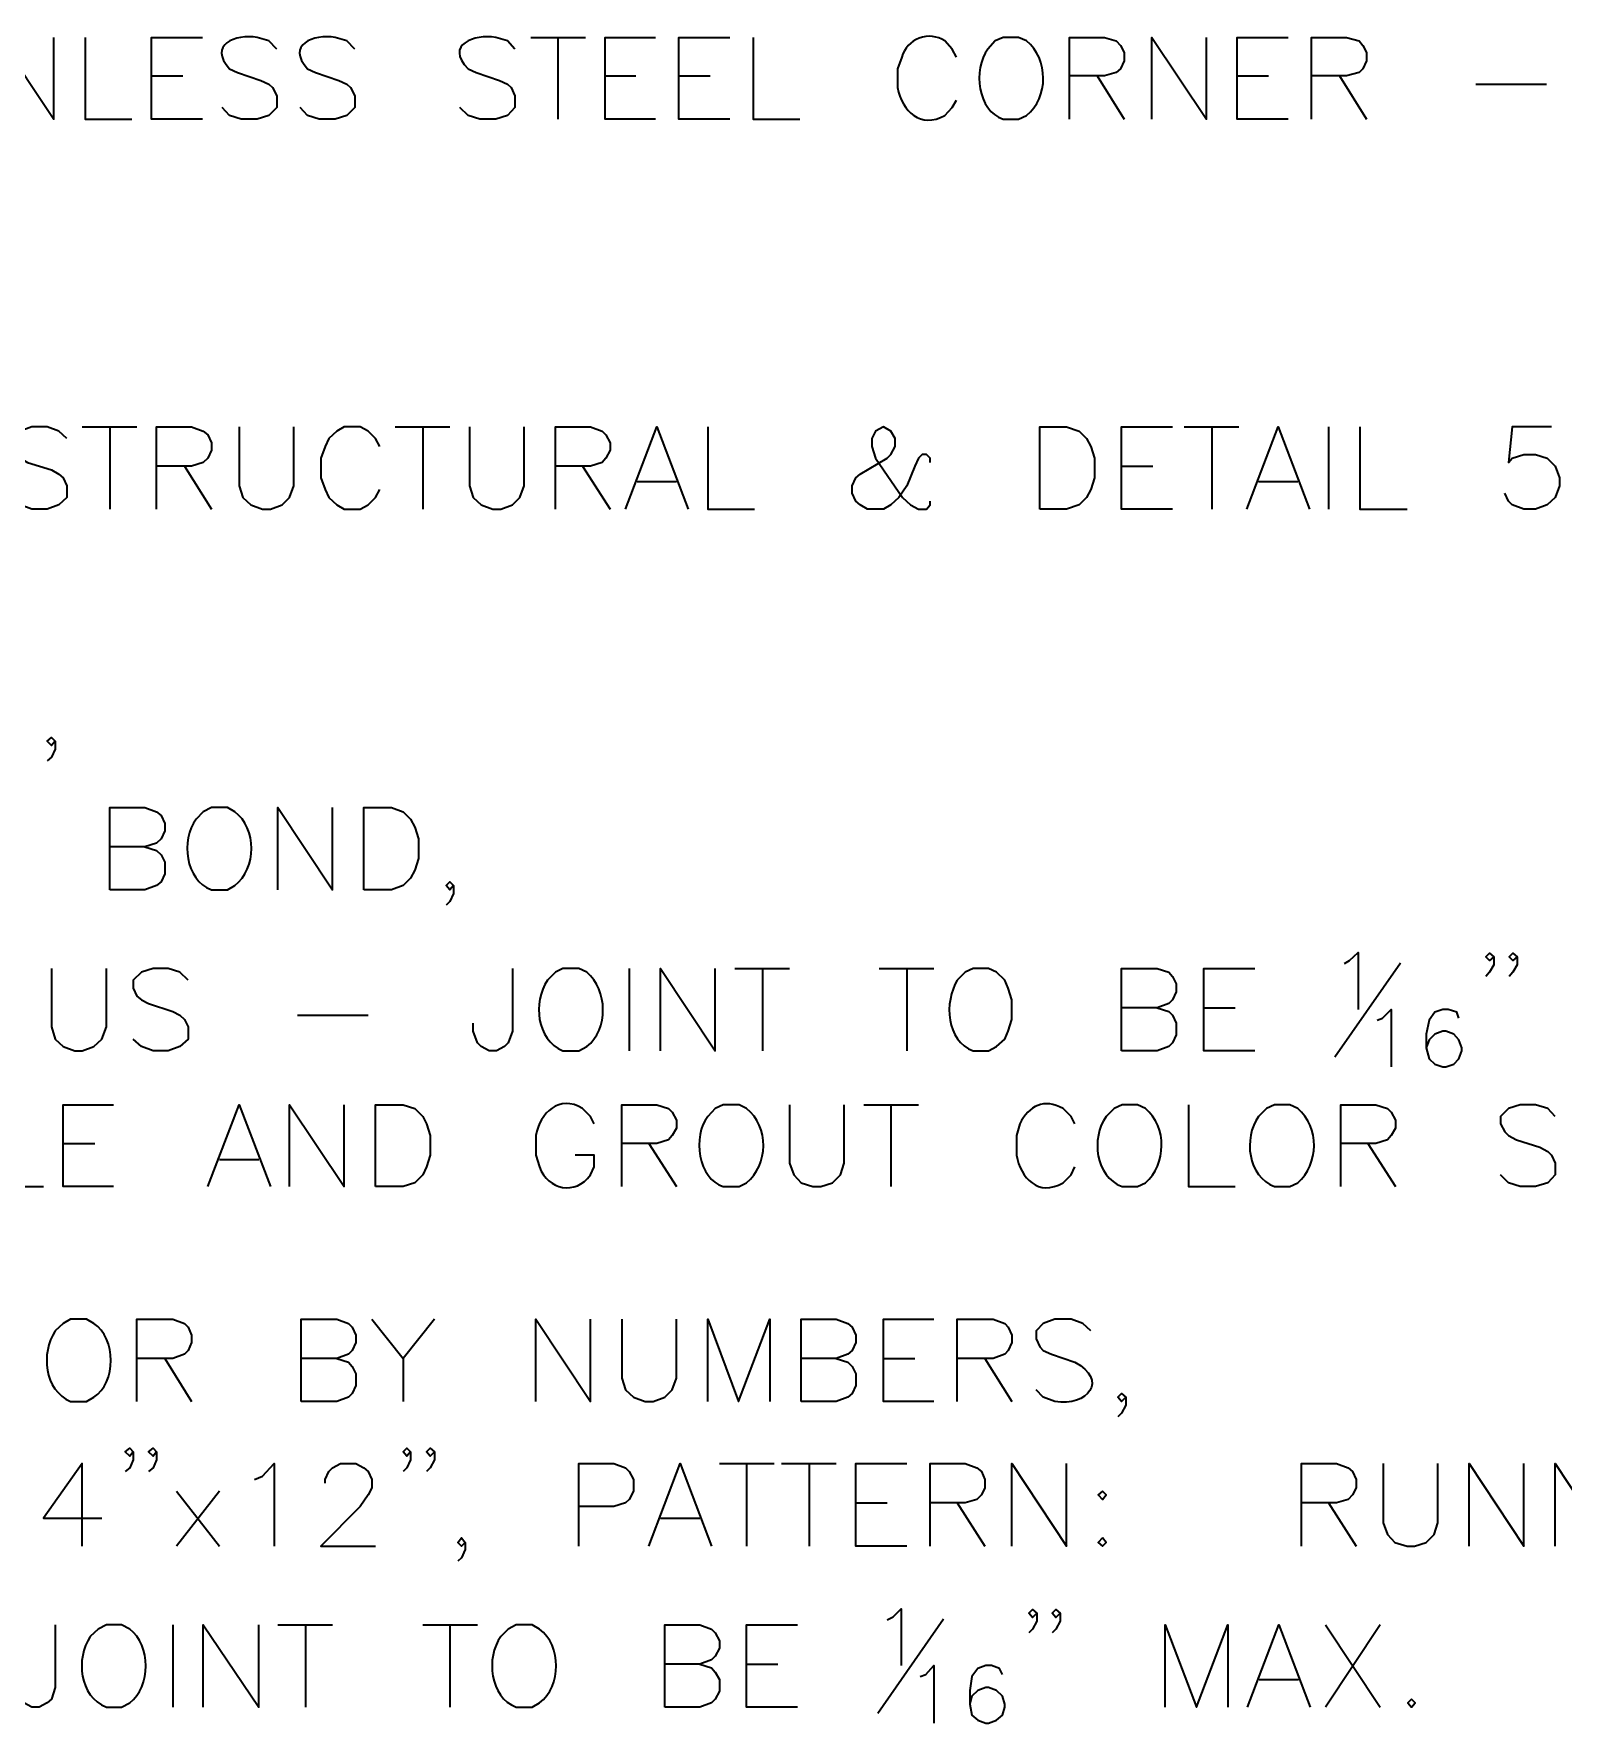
# Model space of a CAD drawing. Header units: inches. Extents: x 5 to 516, y -193 to 129.
# Drawn here: x 223.35 to 230.34, y 13.93 to 21.66 of the extents above; entities that cross this region are included whole.
import ezdxf

# ---------------------------------------------------------------- set-up
doc = ezdxf.new("R2010")
doc.units = ezdxf.units.IN
doc.header["$MEASUREMENT"] = 0
doc.layers.add('PDF2_Geometry', color=7, linetype='Continuous')

msp = doc.modelspace()

# ---------------------------------------------------------------- linework, layer by layer
at = {"layer": 'PDF2_Geometry', "lineweight": 35}
for points in [[(223.1886775, 21.266746), (223.1886775, 21.6400794), (223.4386775, 21.266746), (223.4386775, 21.6400794)], [(223.5820152, 21.6400795), (223.5820152, 21.2667461), (223.7953486, 21.2667461)], [(224.1186797, 21.266746), (223.8853464, 21.266746), (223.8853464, 21.6400794), (224.1186797, 21.6400794)], [(224.4586836, 21.5867466), (224.4220169, 21.6234133), (224.3686836, 21.6400799)], [(224.8153459, 21.5867466), (224.7786793, 21.6234133), (224.7253459, 21.6400799)], [(225.5453468, 21.5867466), (225.5120135, 21.6234133), (225.4586801, 21.6400799)], [(225.6186771, 21.6400795), (225.8686772, 21.6400795)], [(225.7420156, 21.6400795), (225.7420156, 21.2667461)], [(226.1886837, 21.266746), (225.9586837, 21.266746), (225.9586837, 21.6400794), (226.1886837, 21.6400794)], [(226.5286802, 21.266746), (226.2953469, 21.266746), (226.2953469, 21.6400794), (226.5286802, 21.6400794)], [(226.6353466, 21.6400795), (226.6353466, 21.2667461), (226.84868, 21.2667461)], [(227.885351, 21.6234128), (227.8486844, 21.6400795), (227.7786844, 21.6400795), (227.7420177, 21.6234128), (227.7086844, 21.5867461)], [(228.0820156, 21.266746), (228.0820156, 21.6400794), (228.2420156, 21.6400794), (228.2953489, 21.6234127), (228.3153489, 21.6034127), (228.3320156, 21.5700794), (228.3320156, 21.5334127), (228.3153489, 21.496746), (228.2953489, 21.4800794), (228.2420156, 21.4634127), (228.0820156, 21.4634127)], [(228.4586839, 21.266746), (228.4586839, 21.6400794), (228.7086839, 21.266746), (228.7086839, 21.6400794)], [(229.0820116, 21.266746), (228.8486782, 21.266746), (228.8486782, 21.6400794), (229.0820116, 21.6400794)], [(229.188678, 21.266746), (229.188678, 21.6400794), (229.348678, 21.6400794), (229.4053447, 21.6234127), (229.4220113, 21.6034127), (229.438678, 21.5700794), (229.438678, 21.5334127), (229.4220113, 21.496746), (229.4053447, 21.4800794), (229.348678, 21.4634127), (229.188678, 21.4634127)], [(224.2420169, 21.4967466), (224.2786836, 21.4800799), (224.3853502, 21.4434132), (224.4220169, 21.4267466), (224.4386836, 21.4100799), (224.4586836, 21.3734132), (224.4586836, 21.3200799), (224.4220169, 21.2834132), (224.3686836, 21.2667466), (224.2953502, 21.2667466), (224.2420169, 21.2834132), (224.2086835, 21.3200799)], [(224.5986792, 21.4967466), (224.6353459, 21.4800799), (224.7420126, 21.4434132), (224.7786793, 21.4267466), (224.7953459, 21.4100799), (224.8153459, 21.3734132), (224.8153459, 21.3200799), (224.7786793, 21.2834132), (224.7253459, 21.2667466), (224.6520126, 21.2667466), (224.5986792, 21.2834132), (224.5653459, 21.3200799)], [(225.3320134, 21.4967466), (225.3686801, 21.4800799), (225.4753468, 21.4434132), (225.5120135, 21.4267466), (225.5286801, 21.4100799), (225.5453468, 21.3734132), (225.5453468, 21.3200799), (225.5120135, 21.2834132), (225.4586801, 21.2667466), (225.3853468, 21.2667466), (225.3320134, 21.2834132), (225.2953468, 21.3200799)], [(223.8853464, 21.4634132), (224.0286797, 21.4634132)], [(225.9586837, 21.4634132), (226.0986837, 21.4634132)], [(226.2953469, 21.4634132), (226.4386802, 21.4634132)], [(228.2086839, 21.4634132), (228.3320172, 21.2667465)], [(228.8486782, 21.4634132), (228.9920116, 21.4634132)], [(229.3153463, 21.4634132), (229.4386796, 21.2667465)], [(229.938678, 21.4267463), (230.2620114, 21.4267463)], [(227.5120128, 21.283413), (227.5453461, 21.3200797), (227.5653461, 21.353413)], [(227.7786844, 21.2667461), (227.8486844, 21.2667461), (227.885351, 21.2834128)], [(223.4986819, 19.806746), (223.4620152, 19.8400793), (223.4086819, 19.8600793), (223.3386818, 19.8600793), (223.2853485, 19.8400793), (223.2486818, 19.806746), (223.2486818, 19.7700793), (223.2653485, 19.7334126), (223.2853485, 19.716746), (223.3186818, 19.696746), (223.4286819, 19.6634126), (223.4620152, 19.6434126), (223.4820152, 19.626746), (223.4986819, 19.5900793), (223.4986819, 19.536746), (223.4620152, 19.5034126), (223.4086819, 19.4834126), (223.3386818, 19.4834126), (223.2853485, 19.5034126), (223.2486818, 19.536746)], [(223.5686824, 19.8600805), (223.8186824, 19.8600805)], [(223.6953507, 19.8600805), (223.6953507, 19.4834138)], [(223.9086822, 19.4834122), (223.9086822, 19.8600789), (224.0686822, 19.8600789), (224.1220155, 19.8400789), (224.1420155, 19.8234122), (224.1586822, 19.7867456), (224.1586822, 19.7534122), (224.1420155, 19.7167456), (224.1220155, 19.6967456), (224.0686822, 19.6800789), (223.9086822, 19.6800789)], [(224.2853437, 19.8600805), (224.2853437, 19.5900805), (224.3020104, 19.5367472), (224.338677, 19.5034138), (224.3920104, 19.4834138), (224.4286771, 19.4834138), (224.4820104, 19.5034138), (224.5153437, 19.5367472), (224.5353437, 19.5900805), (224.5353437, 19.8600805)], [(224.9286814, 19.7700808), (224.9086814, 19.8067475), (224.8753481, 19.8400808), (224.8386814, 19.8600808), (224.7653481, 19.8600808), (224.7320148, 19.8400808), (224.6953481, 19.8067475), (224.6786814, 19.7700808), (224.6586814, 19.7167475), (224.6586814, 19.6267475), (224.6786814, 19.5734141), (224.6953481, 19.5367474), (224.7320148, 19.5034141), (224.7653481, 19.4834141), (224.8386814, 19.4834141), (224.8753481, 19.5034141), (224.9086814, 19.5367474), (224.9286814, 19.5734141)], [(224.998682, 19.8600805), (225.248682, 19.8600805)], [(225.1253503, 19.8600805), (225.1253503, 19.4834138)], [(225.3386817, 19.8600805), (225.3386817, 19.5900805), (225.3553484, 19.5367472), (225.3920151, 19.5034138), (225.4453484, 19.4834138), (225.4820151, 19.4834138), (225.5353484, 19.5034138), (225.5686818, 19.5367472), (225.5886818, 19.5900805), (225.5886818, 19.8600805)], [(225.7320127, 19.4834122), (225.7320127, 19.8600789), (225.8920127, 19.8600789), (225.945346, 19.8400789), (225.9620127, 19.8234122), (225.9820127, 19.7867456), (225.9820127, 19.7534122), (225.9620127, 19.7167456), (225.945346, 19.6967456), (225.8920127, 19.6800789), (225.7320127, 19.6800789)], [(226.0520132, 19.4834122), (226.1953466, 19.8600789), (226.3386799, 19.4834122)], [(226.4286816, 19.8600805), (226.4286816, 19.4834138), (226.6420149, 19.4834138)], [(227.445351, 19.6967471), (227.445351, 19.7167471), (227.4286843, 19.7334137), (227.4086843, 19.7334137), (227.3920177, 19.7167471), (227.375351, 19.6800804), (227.3386843, 19.5900804), (227.3020177, 19.536747), (227.265351, 19.5034137), (227.2320177, 19.4834137), (227.1586843, 19.4834137), (227.125351, 19.5034137), (227.105351, 19.5200804), (227.0886843, 19.556747), (227.0886843, 19.5900804), (227.105351, 19.626747), (227.125351, 19.6434137), (227.2486843, 19.7167471), (227.265351, 19.7334137), (227.285351, 19.7700804), (227.285351, 19.8067471), (227.265351, 19.8400804), (227.2320177, 19.8600804), (227.195351, 19.8400804), (227.1786843, 19.8067471), (227.1786843, 19.7700804), (227.195351, 19.7167471), (227.2320177, 19.6634137), (227.3186843, 19.536747), (227.355351, 19.5034137), (227.3920177, 19.4834137), (227.4286843, 19.4834137), (227.445351, 19.5034137), (227.445351, 19.5200804)], [(228.5520161, 19.4834122), (228.3186828, 19.4834122), (228.3186828, 19.8600789), (228.5520161, 19.8600789)], [(228.6053446, 19.8600805), (228.8553446, 19.8600805)], [(228.7320129, 19.8600805), (228.7320129, 19.4834138)], [(228.8920132, 19.4834122), (229.0353465, 19.8600789), (229.1786799, 19.4834122)], [(229.2653449, 19.8600805), (229.2653449, 19.4834138)], [(229.4086826, 19.8600805), (229.4086826, 19.4834138), (229.6253493, 19.4834138)], [(230.2853442, 19.8600805), (230.1053442, 19.8600805), (230.0886775, 19.6967472), (230.1053442, 19.7167472), (230.1586775, 19.7334139), (230.2120108, 19.7334139), (230.2653442, 19.7167472), (230.3020109, 19.6800805), (230.3220109, 19.6267472), (230.3220109, 19.5900805), (230.3020109, 19.5367472), (230.2653442, 19.5034138), (230.2120108, 19.4834138), (230.1586775, 19.4834138), (230.1053442, 19.5034138), (230.0886775, 19.5200805), (230.0720108, 19.5567472)], [(224.0353437, 19.6800794), (224.158677, 19.4834127)], [(225.8553444, 19.6800794), (225.9820111, 19.4834127)], [(228.3186828, 19.6800794), (228.4620161, 19.6800794)], [(226.1053444, 19.6100805), (226.2853444, 19.6100805)], [(228.9453511, 19.6100805), (229.1253511, 19.6100805)], [(223.4453507, 18.4234129), (223.428684, 18.4034129), (223.408684, 18.4234129), (223.428684, 18.4400795), (223.4453507, 18.4234129), (223.4453507, 18.3867462), (223.428684, 18.3500795), (223.408684, 18.3334129)], [(223.6953507, 17.7434117), (223.6953507, 18.1200784), (223.8553507, 18.1200784), (223.9086841, 18.1000784), (223.9286841, 18.0834117), (223.9453507, 18.046745), (223.9453507, 18.0134117), (223.9286841, 17.976745), (223.9086841, 17.956745), (223.8553507, 17.9400783), (223.6953507, 17.9400783)], [(224.2653489, 18.10008), (224.2320155, 18.12008), (224.1586822, 18.12008), (224.1220155, 18.10008), (224.0886822, 18.0667466)], [(224.4620134, 17.7434117), (224.4620134, 18.1200784), (224.7120134, 17.7434117), (224.7120134, 18.1200784)], [(223.8553442, 17.9400805), (223.9086776, 17.9234138), (223.9286776, 17.9034138), (223.9453442, 17.8700805), (223.9453442, 17.8167472), (223.9286776, 17.7800805), (223.9086776, 17.7634138), (223.8553442, 17.7434138), (223.6953442, 17.7434138)], [(224.1586822, 17.7434133), (224.2320155, 17.7434133), (224.2653489, 17.7634133)], [(225.2653446, 17.7634125), (225.2486779, 17.7434125), (225.2320113, 17.7634125), (225.2486779, 17.7800792), (225.2653446, 17.7634125), (225.2653446, 17.7267459), (225.2486779, 17.6900792), (225.2320113, 17.6734125)], [(229.3386821, 17.4067451), (229.3620154, 17.4200784), (229.4020154, 17.4567451), (229.4020154, 17.1967451)], [(223.4286813, 17.3834127), (223.4286813, 17.116746), (223.445348, 17.0600794), (223.4820147, 17.026746), (223.535348, 17.006746), (223.5686813, 17.006746), (223.6220147, 17.026746), (223.6586813, 17.0600794), (223.6786813, 17.116746), (223.6786813, 17.3834127)], [(224.0520131, 17.3300782), (224.0153464, 17.3667448), (223.9620131, 17.3834115), (223.8920131, 17.3834115), (223.8386797, 17.3667448), (223.802013, 17.3300782), (223.802013, 17.2934115), (223.8186797, 17.2567448), (223.8386797, 17.2400782), (223.8720131, 17.2234115), (223.9820131, 17.1867448), (224.0153464, 17.1700781), (224.0353464, 17.1500781), (224.0520131, 17.1167448), (224.0520131, 17.0600781), (224.0153464, 17.0267448), (223.9620131, 17.0067448), (223.8920131, 17.0067448), (223.8386797, 17.0267448), (223.802013, 17.0600781)], [(225.5353438, 17.3834127), (225.5353438, 17.096746), (225.5153438, 17.0434127), (225.4986771, 17.026746), (225.4620105, 17.006746), (225.4286771, 17.006746), (225.3920105, 17.026746), (225.3753438, 17.0434127), (225.3553438, 17.096746), (225.3553438, 17.1334127)], [(225.8753447, 17.3667461), (225.838678, 17.3834127), (225.7653446, 17.3834127), (225.7320113, 17.3667461), (225.6953446, 17.3300794)], [(226.0686826, 17.3834127), (226.0686826, 17.006746)], [(226.2120135, 17.0067461), (226.2120135, 17.3834128), (226.4620135, 17.0067461), (226.4620135, 17.3834128)], [(226.5520133, 17.3834127), (226.8020133, 17.3834127)], [(226.6786816, 17.3834127), (226.6786816, 17.006746)], [(227.2120136, 17.3834127), (227.4620136, 17.3834127)], [(227.3386819, 17.3834127), (227.3386819, 17.006746)], [(227.6420131, 17.006746), (227.7120131, 17.006746), (227.7486798, 17.026746), (227.7853464, 17.0600794), (227.8020131, 17.096746), (227.8186798, 17.1500794), (227.8186798, 17.2400794), (227.8020131, 17.2934127), (227.7853464, 17.3300794), (227.7486798, 17.3667461), (227.7120131, 17.3834127), (227.6420131, 17.3834127), (227.6053464, 17.3667461), (227.5686797, 17.3300794)], [(228.3186828, 17.0067461), (228.3186828, 17.3834128), (228.4820161, 17.3834128), (228.5353495, 17.3667461), (228.5520161, 17.3467461), (228.5686828, 17.3134128), (228.5686828, 17.2767461), (228.5520161, 17.2400794), (228.5353495, 17.2234128), (228.4820161, 17.2034128), (228.3186828, 17.2034128)], [(228.9286845, 17.0067461), (228.6953511, 17.0067461), (228.6953511, 17.3834128), (228.9286845, 17.3834128)], [(229.2953471, 16.9800788), (229.5953471, 17.4100788)], [(230.0220114, 17.4367473), (230.0020114, 17.4200806), (229.9853447, 17.4367473), (230.0020114, 17.4534139), (230.0220114, 17.4367473), (230.0220114, 17.4000806), (230.0020114, 17.3667473), (229.9853447, 17.3467473)], [(230.1286805, 17.4367473), (230.1086805, 17.4200806), (230.0920138, 17.4367473), (230.1086805, 17.4534139), (230.1286805, 17.4367473), (230.1286805, 17.4000806), (230.1086805, 17.3667473), (230.0920138, 17.3467473)], [(224.5520131, 17.1700796), (224.8753465, 17.1700796)], [(228.4820129, 17.2034132), (228.5353462, 17.1867466), (228.5520129, 17.1700799), (228.5686796, 17.1334132), (228.5686796, 17.0800799), (228.5520129, 17.0434132), (228.5353462, 17.0267466), (228.4820129, 17.0067466), (228.3186795, 17.0067466)], [(228.6953511, 17.2034132), (228.8386845, 17.2034132)], [(229.4886794, 17.1467455), (229.5120127, 17.1567455), (229.5520127, 17.1967455), (229.5520127, 16.9334121)], [(229.8620179, 17.1567451), (229.8520179, 17.1834118), (229.8120179, 17.1967451), (229.7886845, 17.1967451), (229.7520179, 17.1834118), (229.7253512, 17.1467451), (229.7120179, 17.0834117), (229.7120179, 17.0200784), (229.7253512, 16.9700784), (229.7520179, 16.9467451), (229.7886845, 16.9334117), (229.8020179, 16.9334117), (229.8386845, 16.9467451), (229.8620179, 16.9700784), (229.8753512, 17.0067451), (229.8753512, 17.0200784), (229.8620179, 17.0567451), (229.8386845, 17.0834117), (229.8020179, 17.0967451), (229.7886845, 17.0967451), (229.7520179, 17.0834117), (229.7253512, 17.0567451), (229.7120179, 17.0200784)], [(225.7653446, 17.006746), (225.838678, 17.006746), (225.8753447, 17.026746)], [(223.1786813, 16.7600793), (223.1786813, 16.3867459), (223.3920146, 16.3867459)], [(223.7120125, 16.3867458), (223.4820125, 16.3867458), (223.4820125, 16.7600792), (223.7120125, 16.7600792)], [(224.1420128, 16.3867458), (224.2853462, 16.7600792), (224.4286795, 16.3867458)], [(224.5153445, 16.3867458), (224.5153445, 16.7600792), (224.7653446, 16.3867458), (224.7653446, 16.7600792)], [(226.0353438, 16.3867458), (226.0353438, 16.7600792), (226.1953439, 16.7600792), (226.2486772, 16.7434125), (226.2653439, 16.7267459), (226.2853439, 16.6900792), (226.2853439, 16.6534125), (226.2653439, 16.6200792), (226.2486772, 16.6000792), (226.1953439, 16.5834125), (226.0353438, 16.5834125)], [(226.6053488, 16.7434126), (226.5720154, 16.7600793), (226.4986821, 16.7600793), (226.4620154, 16.7434126), (226.4286821, 16.7067459)], [(226.8020133, 16.7600793), (226.8020133, 16.4934126), (226.8220133, 16.4400792), (226.8553466, 16.4034126), (226.90868, 16.3867459), (226.9453466, 16.3867459), (226.99868, 16.4034126), (227.0353466, 16.4400792), (227.0520133, 16.4934126), (227.0520133, 16.7600793)], [(227.142013, 16.7600793), (227.3920131, 16.7600793)], [(227.2653448, 16.7600793), (227.2653448, 16.3867459)], [(228.4286793, 16.7434126), (228.3920126, 16.7600793), (228.3220126, 16.7600793), (228.2853459, 16.7434126), (228.2486793, 16.7067459)], [(228.6253506, 16.7600793), (228.6253506, 16.3867459), (228.8386839, 16.3867459)], [(229.1253482, 16.7434126), (229.0886815, 16.7600793), (229.0186815, 16.7600793), (228.9820148, 16.7434126), (228.9453482, 16.7067459)], [(229.3220127, 16.3867458), (229.3220127, 16.7600792), (229.4820127, 16.7600792), (229.535346, 16.7434125), (229.5520127, 16.7267459), (229.5720127, 16.6900792), (229.5720127, 16.6534125), (229.5520127, 16.6200792), (229.535346, 16.6000792), (229.4820127, 16.5834125), (229.3220127, 16.5834125)], [(230.3020136, 16.7067464), (230.2686802, 16.7434131), (230.2120136, 16.7600797), (230.1420136, 16.7600797), (230.0886802, 16.7434131), (230.0520135, 16.7067464), (230.0520135, 16.6734131), (230.0720136, 16.6367464), (230.0886802, 16.6200797), (230.1253469, 16.6000797), (230.2320136, 16.5667464), (230.2686802, 16.5467464), (230.2853469, 16.5300797), (230.3020136, 16.4934131), (230.3020136, 16.4400797), (230.2686802, 16.403413), (230.2120136, 16.3867464), (230.1420136, 16.3867464), (230.0886802, 16.403413), (230.0520135, 16.4400797)], [(225.9086823, 16.6734127), (225.8920157, 16.7067461), (225.855349, 16.7434127)], [(228.1053446, 16.6734127), (228.0886779, 16.7067461), (228.0520112, 16.7434127)], [(225.6420156, 16.6200794), (225.6420156, 16.5300794), (225.6586823, 16.476746)], [(227.8553445, 16.6734127), (227.8386779, 16.6200794), (227.8386779, 16.5300794)], [(223.4820125, 16.583413), (223.6253458, 16.583413)], [(225.8920157, 16.4400794), (225.9086823, 16.476746), (225.9086823, 16.5300794), (225.8220157, 16.5300794)], [(226.1586823, 16.583413), (226.285349, 16.3867463)], [(229.4453512, 16.583413), (229.5720179, 16.3867463)], [(224.1953508, 16.5100792), (224.3753508, 16.5100792)], [(228.0520112, 16.4034127), (228.0886779, 16.4400794), (228.1053446, 16.476746)], [(226.4986821, 16.3867459), (226.5720154, 16.3867459), (226.6053488, 16.4034126)], [(228.3220126, 16.3867459), (228.3920126, 16.3867459), (228.4286793, 16.4034126)], [(229.0186815, 16.3867459), (229.0886815, 16.3867459), (229.1253482, 16.4034126)], [(223.6220111, 15.7600792), (223.5886778, 15.7800792), (223.5153445, 15.7800792), (223.4820111, 15.7600792), (223.4453445, 15.7267459)], [(223.8186824, 15.4034126), (223.8186824, 15.7800793), (223.9820158, 15.7800793), (224.0353491, 15.7600793), (224.0520158, 15.7434126), (224.0686825, 15.706746), (224.0686825, 15.6734126), (224.0520158, 15.6367459), (224.0353491, 15.6200793), (223.9820158, 15.6000793), (223.8186824, 15.6000793)], [(224.5686825, 15.4034126), (224.5686825, 15.7800793), (224.7320158, 15.7800793), (224.7853492, 15.7600793), (224.8020158, 15.7434126), (224.8186825, 15.706746), (224.8186825, 15.6734126), (224.8020158, 15.6367459), (224.7853492, 15.6200793), (224.7320158, 15.6000793), (224.5686825, 15.6000793)], [(224.8920129, 15.7800792), (225.0353462, 15.6000792), (225.0353462, 15.4034125)], [(225.1786815, 15.7800792), (225.0353481, 15.6000792)], [(225.6420129, 15.4034126), (225.6420129, 15.7800793), (225.8920129, 15.4034126), (225.8920129, 15.7800793)], [(226.0353438, 15.7800792), (226.0353438, 15.5100792), (226.0520105, 15.4567459), (226.0886772, 15.4234125), (226.1420105, 15.4034125), (226.1786772, 15.4034125), (226.2320105, 15.4234125), (226.2653439, 15.4567459), (226.2853439, 15.5100792), (226.2853439, 15.7800792)], [(226.4286816, 15.4034126), (226.4286816, 15.7800793), (226.5686816, 15.4034126), (226.7120149, 15.7800793), (226.7120149, 15.4034126)], [(226.8553445, 15.4034126), (226.8553445, 15.7800793), (227.0153445, 15.7800793), (227.0686778, 15.7600793), (227.0886778, 15.7434126), (227.1053445, 15.706746), (227.1053445, 15.6734126), (227.0886778, 15.6367459), (227.0686778, 15.6200793), (227.0153445, 15.6000793), (226.8553445, 15.6000793)], [(227.4620128, 15.4034126), (227.2320128, 15.4034126), (227.2320128, 15.7800793), (227.4620128, 15.7800793)], [(227.5686827, 15.4034126), (227.5686827, 15.7800793), (227.7320161, 15.7800793), (227.7853494, 15.7600793), (227.8020161, 15.7434126), (227.8186828, 15.706746), (227.8186828, 15.6734126), (227.8020161, 15.6367459), (227.7853494, 15.6200793), (227.7320161, 15.6000793), (227.5686827, 15.6000793)], [(228.1786817, 15.7267455), (228.142015, 15.7600788), (228.0886817, 15.7800789), (228.0153483, 15.7800789), (227.962015, 15.7600788), (227.9286817, 15.7267455), (227.9286817, 15.6900788), (227.9453483, 15.6534122), (227.962015, 15.6367455), (227.9986817, 15.6200788), (228.1053484, 15.5834122)], [(223.9453507, 15.6000789), (224.0686841, 15.4034122)], [(224.7320126, 15.6000789), (224.7853459, 15.5834122), (224.8020126, 15.5634122), (224.8186793, 15.5300789), (224.8186793, 15.4767456), (224.8020126, 15.4400789), (224.7853459, 15.4234122), (224.7320126, 15.4034122), (224.5686792, 15.4034122)], [(227.0153447, 15.6000789), (227.0686781, 15.5834122), (227.0886781, 15.5634122), (227.1053447, 15.5300789), (227.1053447, 15.4767456), (227.0886781, 15.4400789), (227.0686781, 15.4234122), (227.0153447, 15.4034122), (226.8553447, 15.4034122)], [(227.2320128, 15.6000789), (227.3753461, 15.6000789)], [(227.695351, 15.6000789), (227.8186844, 15.4034122)], [(228.0153483, 15.4034122), (227.962015, 15.4234122), (227.9286817, 15.4567455)], [(223.5153445, 15.4034125), (223.5886778, 15.4034125), (223.6220111, 15.4234125)], [(228.338682, 15.4234126), (228.318682, 15.4034126), (228.3020153, 15.4234126), (228.318682, 15.4400793), (228.338682, 15.4234126), (228.338682, 15.386746), (228.318682, 15.3500793), (228.3020153, 15.3334126)], [(223.802013, 15.1734126), (223.7853464, 15.1534126), (223.7653464, 15.1734126), (223.7853464, 15.1900793), (223.802013, 15.1734126), (223.802013, 15.1367459), (223.7853464, 15.1000793), (223.7653464, 15.0834126)], [(223.9086822, 15.1734126), (223.8920155, 15.1534126), (223.8720155, 15.1734126), (223.8920155, 15.1900793), (223.9086822, 15.1734126), (223.9086822, 15.1367459), (223.8920155, 15.1000793), (223.8720155, 15.0834126)], [(225.0686825, 15.1734126), (225.0520159, 15.1534126), (225.0353492, 15.1734126), (225.0520159, 15.1900793), (225.0686825, 15.1734126), (225.0686825, 15.1367459), (225.0520159, 15.1000793), (225.0353492, 15.0834126)], [(225.1786815, 15.1734126), (225.1586815, 15.1534126), (225.1420148, 15.1734126), (225.1586815, 15.1900793), (225.1786815, 15.1734126), (225.1786815, 15.1367459), (225.1586815, 15.1000793), (225.1420148, 15.0834126)], [(223.5686824, 14.7434122), (223.5686824, 15.1200789), (223.3920157, 14.8700789), (223.6586824, 14.8700789)], [(224.3553443, 15.046746), (224.3920109, 15.0634127), (224.4453443, 15.1200793), (224.4453443, 14.7434126)], [(224.6786814, 15.0300792), (224.6786814, 15.0467458), (224.6953481, 15.0834125), (224.7120148, 15.1000792), (224.7486814, 15.1200792), (224.8186814, 15.1200792), (224.8553481, 15.1000792), (224.8753481, 15.0834125), (224.8920148, 15.0467458), (224.8920148, 15.0100792), (224.8753481, 14.9767458), (224.8386814, 14.9234125), (224.6586814, 14.7434125), (224.9086814, 14.7434125)], [(225.8386818, 14.7434123), (225.8386818, 15.120079), (225.9986818, 15.120079), (226.0520151, 15.100079), (226.0686818, 15.0834123), (226.0886818, 15.0467456), (226.0886818, 14.9934123), (226.0686818, 14.9567456), (226.0520151, 14.940079), (225.9986818, 14.9234123), (225.8386818, 14.9234123)], [(226.1586823, 14.7434123), (226.3020157, 15.120079), (226.445349, 14.7434123)], [(226.4820127, 15.1200789), (226.7320127, 15.1200789)], [(226.6053444, 15.1200789), (226.6053444, 14.7434122)], [(226.7653447, 15.1200789), (227.0153447, 15.1200789)], [(226.892013, 15.1200789), (226.892013, 14.7434122)], [(227.3386778, 14.7434123), (227.1053445, 14.7434123), (227.1053445, 15.120079), (227.3386778, 15.120079)], [(227.445351, 14.7434123), (227.445351, 15.120079), (227.605351, 15.120079), (227.6586844, 15.100079), (227.6786844, 15.0834123), (227.695351, 15.0467456), (227.695351, 15.010079), (227.6786844, 14.9767456), (227.6586844, 14.9567456), (227.605351, 14.940079), (227.445351, 14.940079)], [(227.8186828, 14.7434123), (227.8186828, 15.120079), (228.0686828, 14.7434123), (228.0686828, 15.120079)], [(229.1420132, 14.7434123), (229.1420132, 15.120079), (229.3020132, 15.120079), (229.3553466, 15.100079), (229.3753466, 15.0834123), (229.3920132, 15.0467456), (229.3920132, 15.010079), (229.3753466, 14.9767456), (229.3553466, 14.9567456), (229.3020132, 14.940079), (229.1420132, 14.940079)], [(229.5153449, 15.1200789), (229.5153449, 14.8500789), (229.5353449, 14.7967455), (229.5686783, 14.7600789), (229.625345, 14.7434122), (229.6586783, 14.7434122), (229.7120116, 14.7600789), (229.7486783, 14.7967455), (229.765345, 14.8500789), (229.765345, 15.1200789)], [(229.9086826, 14.7434123), (229.9086826, 15.120079), (230.1586827, 14.7434123), (230.1586827, 15.120079)], [(230.3020136, 14.7434123), (230.3020136, 15.120079), (230.5520136, 14.7434123), (230.5520136, 15.120079)], [(223.9986819, 14.9934123), (224.1953486, 14.7434123)], [(224.1953508, 14.9934123), (223.9986841, 14.7434123)], [(227.1053445, 14.9400794), (227.2486778, 14.9400794)], [(227.5686827, 14.9400794), (227.6953494, 14.7434127)], [(229.2653449, 14.9400794), (229.3920116, 14.7434127)], [(226.2120135, 14.8700789), (226.3920135, 14.8700789)], [(225.3186826, 14.7600791), (225.3020159, 14.7434124), (225.2853492, 14.7600791), (225.3020159, 14.7800791), (225.3186826, 14.7600791), (225.3186826, 14.7267458), (225.3020159, 14.6900791), (225.2853492, 14.6734124)], [(227.2486822, 14.4067457), (227.2753488, 14.420079), (227.3120155, 14.4567457), (227.3120155, 14.1967457)], [(227.9320115, 14.4367462), (227.9120115, 14.4167462), (227.8953448, 14.4367462), (227.9120115, 14.4534129), (227.9320115, 14.4367462), (227.9320115, 14.4000795), (227.9120115, 14.3634129), (227.8953448, 14.3467462)], [(228.0386806, 14.4367462), (228.0186806, 14.4167462), (228.0020139, 14.4367462), (228.0186806, 14.4534129), (228.0386806, 14.4367462), (228.0386806, 14.4000795), (228.0186806, 14.3634129), (228.0020139, 14.3467462)], [(223.4453507, 14.3834125), (223.4453507, 14.0967458), (223.428684, 14.0434125), (223.408684, 14.0267458), (223.3720174, 14.0067458), (223.338684, 14.0067458), (223.3020173, 14.0267458), (223.2853507, 14.0434125), (223.2653507, 14.0967458), (223.2653507, 14.1334125)], [(223.785348, 14.3634125), (223.7486813, 14.3834125), (223.6786813, 14.3834125), (223.6420147, 14.3634125), (223.605348, 14.3300791)], [(223.9820125, 14.3834125), (223.9820125, 14.0067458)], [(224.1220136, 14.0067458), (224.1220136, 14.3834125), (224.375347, 14.0067458), (224.375347, 14.3834125)], [(224.4620134, 14.3834125), (224.7120134, 14.3834125)], [(224.5886817, 14.3834125), (224.5886817, 14.0067458)], [(225.1253503, 14.3834125), (225.3753503, 14.3834125)], [(225.248682, 14.3834125), (225.248682, 14.0067458)], [(225.6586799, 14.3634125), (225.6253465, 14.3834125), (225.5520132, 14.3834125), (225.5153465, 14.3634125), (225.4820132, 14.3300791)], [(226.2320127, 14.0067458), (226.2320127, 14.3834125), (226.3920127, 14.3834125), (226.4453461, 14.3634125), (226.4620127, 14.3467459), (226.4820127, 14.3100792), (226.4820127, 14.2767459), (226.4620127, 14.2400792), (226.4453461, 14.2234125), (226.3920127, 14.2034125), (226.2320127, 14.2034125)], [(226.8386778, 14.0067458), (226.6053444, 14.0067458), (226.6053444, 14.3834125), (226.8386778, 14.3834125)], [(227.2053472, 13.9800794), (227.5053472, 14.4100795)], [(228.5186815, 14.0067458), (228.5186815, 14.3834125), (228.6620148, 14.0067458), (228.8053481, 14.3834125), (228.8053481, 14.0067458)], [(228.8953498, 14.0067458), (229.0386831, 14.3834125), (229.1820165, 14.0067458)], [(229.2520121, 14.3834125), (229.5020121, 14.0067458)], [(229.5020121, 14.3834125), (229.2520121, 14.0067458)], [(226.392013, 14.2034122), (226.4453463, 14.1867455), (226.462013, 14.1667455), (226.482013, 14.1334122), (226.482013, 14.0800788), (226.462013, 14.0434121), (226.4453463, 14.0267455), (226.392013, 14.0067455), (226.232013, 14.0067455)], [(226.6053444, 14.2034122), (226.7486778, 14.2034122)], [(227.3986795, 14.1467461), (227.4253461, 14.1567461), (227.4620128, 14.1967461), (227.4620128, 13.9334127)], [(227.7753478, 14.1567457), (227.7620145, 14.1834124), (227.7253478, 14.1967457), (227.6986811, 14.1967457), (227.6620144, 14.1834124), (227.6353478, 14.1467457), (227.6253478, 14.0834124), (227.6253478, 14.020079), (227.6353478, 13.970079), (227.6620144, 13.9467457), (227.6986811, 13.9334123), (227.7120144, 13.9334123), (227.7486811, 13.9467457), (227.7753478, 13.970079), (227.7853478, 14.0067457), (227.7853478, 14.020079), (227.7753478, 14.0567457), (227.7486811, 14.0834124), (227.7120144, 14.0967457), (227.6986811, 14.0967457), (227.6620144, 14.0834124), (227.6353478, 14.0567457), (227.6253478, 14.020079)], [(228.9486809, 14.1334125), (229.128681, 14.1334125)], [(223.6786813, 14.0067458), (223.7486813, 14.0067458), (223.785348, 14.0267458)], [(225.5520132, 14.0067458), (225.6253465, 14.0067458), (225.6586799, 14.0267458)]]:
    msp.add_lwpolyline(points, dxfattribs=at)
msp.add_lwpolyline([(227.5653461, 21.5500797), (227.5453461, 21.5867464), (227.5120128, 21.6234131, 0.508362924), (227.3153461, 21.5500797), (227.2953461, 21.4967464), (227.2953461, 21.4100797)], format="xyb", dxfattribs=at)
for points in [[(227.9453511, 19.4834122), (227.9453511, 19.8600789), (228.0686844, 19.8600789), (228.1253511, 19.8400789), (228.1586844, 19.8067456), (228.1786844, 19.7700789), (228.1953511, 19.7167456), (228.1953511, 19.6267456), (228.1786844, 19.5734122), (228.1586844, 19.5367455), (228.1253511, 19.5034122), (228.0686844, 19.4834122)], [(224.8553443, 17.7434117), (224.8553443, 18.1200784), (224.982011, 18.1200784), (225.0353443, 18.1000784), (225.0686776, 18.066745), (225.0886776, 18.0300784), (225.1053443, 17.976745), (225.1053443, 17.886745), (225.0886776, 17.8334117), (225.0686776, 17.796745), (225.0353443, 17.7634117), (224.982011, 17.7434117)], [(224.9086822, 16.3867458), (224.9086822, 16.7600792), (225.0353489, 16.7600792), (225.0886823, 16.7434125), (225.1253489, 16.7067459), (225.1420156, 16.6734125), (225.1586823, 16.6200792), (225.1586823, 16.5300792), (225.1420156, 16.4767458), (225.1253489, 16.4400792), (225.0886823, 16.4034125), (225.0353489, 16.3867458)], [(228.2320129, 14.9934123), (228.2120129, 14.9767456), (228.2320129, 14.9567456), (228.2486795, 14.9767456)], [(228.2320129, 14.7800791), (228.2120129, 14.7600791), (228.2320129, 14.7434125), (228.2486795, 14.7600791)], [(229.6453498, 14.0434127), (229.6286832, 14.0267461), (229.6453498, 14.0067461), (229.6620165, 14.0267461)]]:
    msp.add_lwpolyline(points, close=True, dxfattribs=at)
for points in [[(224.3686836, 21.6400799), (224.2679613, 21.6563022), (224.1425169, 21.6057466), (224.2420169, 21.4967466)], [(224.7253459, 21.6400799), (224.6246237, 21.6563022), (224.4991792, 21.6057466), (224.5986792, 21.4967466)], [(225.4586801, 21.6400799), (225.3622357, 21.6551355), (225.2232912, 21.6068577), (225.3320134, 21.4967466)], [(227.7086844, 21.5867461), (227.6381844, 21.4923572), (227.6612955, 21.3030794), (227.7786844, 21.2667461)], [(227.885351, 21.2834128), (227.9884066, 21.3643572), (227.9861288, 21.5419683), (227.885351, 21.6234128)], [(227.2953461, 21.4100797), (227.3184572, 21.3016908), (227.400235, 21.2207464), (227.5120128, 21.283413)], [(224.2653489, 17.7634133), (224.3676822, 17.83858), (224.3676822, 18.0249133), (224.2653489, 18.10008)], [(224.0886822, 18.0667466), (224.0189044, 17.9692466), (224.0382933, 17.78908), (224.1586822, 17.7434133)], [(225.6953446, 17.3300794), (225.628178, 17.226246), (225.6438446, 17.061246), (225.7653446, 17.006746)], [(225.8753447, 17.026746), (225.9751224, 17.1035238), (225.9722891, 17.2860794), (225.8753447, 17.3667461)], [(227.5686797, 17.3300794), (227.5079575, 17.2298572), (227.5172909, 17.0518016), (227.6420131, 17.006746)], [(225.855349, 16.7434127), (225.7502934, 16.8092461), (225.6604045, 16.7227461), (225.6420156, 16.6200794)], [(228.0520112, 16.7434127), (227.9684001, 16.7923016), (227.893789, 16.7563016), (227.8553445, 16.6734127)], [(226.4286821, 16.7067459), (226.3556265, 16.6183015), (226.3847932, 16.4190792), (226.4986821, 16.3867459)], [(226.6053488, 16.4034126), (226.7054599, 16.4851348), (226.7099043, 16.6605793), (226.6053488, 16.7434126)], [(228.2486793, 16.7067459), (228.1796237, 16.608357), (228.1990681, 16.4312459), (228.3220126, 16.3867459)], [(228.4286793, 16.4034126), (228.5256237, 16.4875237), (228.5294571, 16.6587459), (228.4286793, 16.7434126)], [(228.9453482, 16.7067459), (228.8762926, 16.608357), (228.895737, 16.4312459), (229.0186815, 16.3867459)], [(229.1253482, 16.4034126), (229.2222926, 16.4875237), (229.226126, 16.6587459), (229.1253482, 16.7434126)], [(227.8386779, 16.5300794), (227.8596779, 16.4239127), (227.9389557, 16.3394683), (228.0520112, 16.4034127)], [(225.6586823, 16.476746), (225.6984045, 16.3694127), (225.8232379, 16.3449683), (225.8920157, 16.4400794)], [(223.6220111, 15.4234125), (223.7246223, 15.4884681), (223.7246223, 15.6950237), (223.6220111, 15.7600792)], [(223.4453445, 15.7267459), (223.3781778, 15.6229125), (223.3938445, 15.4579125), (223.5153445, 15.4034125)], [(228.1053484, 15.5834122), (228.2608484, 15.5048566), (228.1647372, 15.3772455), (228.0153483, 15.4034122)], [(223.605348, 14.3300791), (223.5381258, 14.2271347), (223.5535147, 14.0562458), (223.6786813, 14.0067458)], [(223.785348, 14.0267458), (223.8836814, 14.1007458), (223.8836814, 14.2894125), (223.785348, 14.3634125)], [(225.4820132, 14.3300791), (225.4122354, 14.2325236), (225.4316243, 14.0524125), (225.5520132, 14.0067458)], [(225.6586799, 14.0267458), (225.7610132, 14.1019125), (225.7610132, 14.2882458), (225.6586799, 14.3634125)]]:
    msp.add_open_spline(points, degree=3, dxfattribs=at)

doc.saveas('drawing.dxf')
